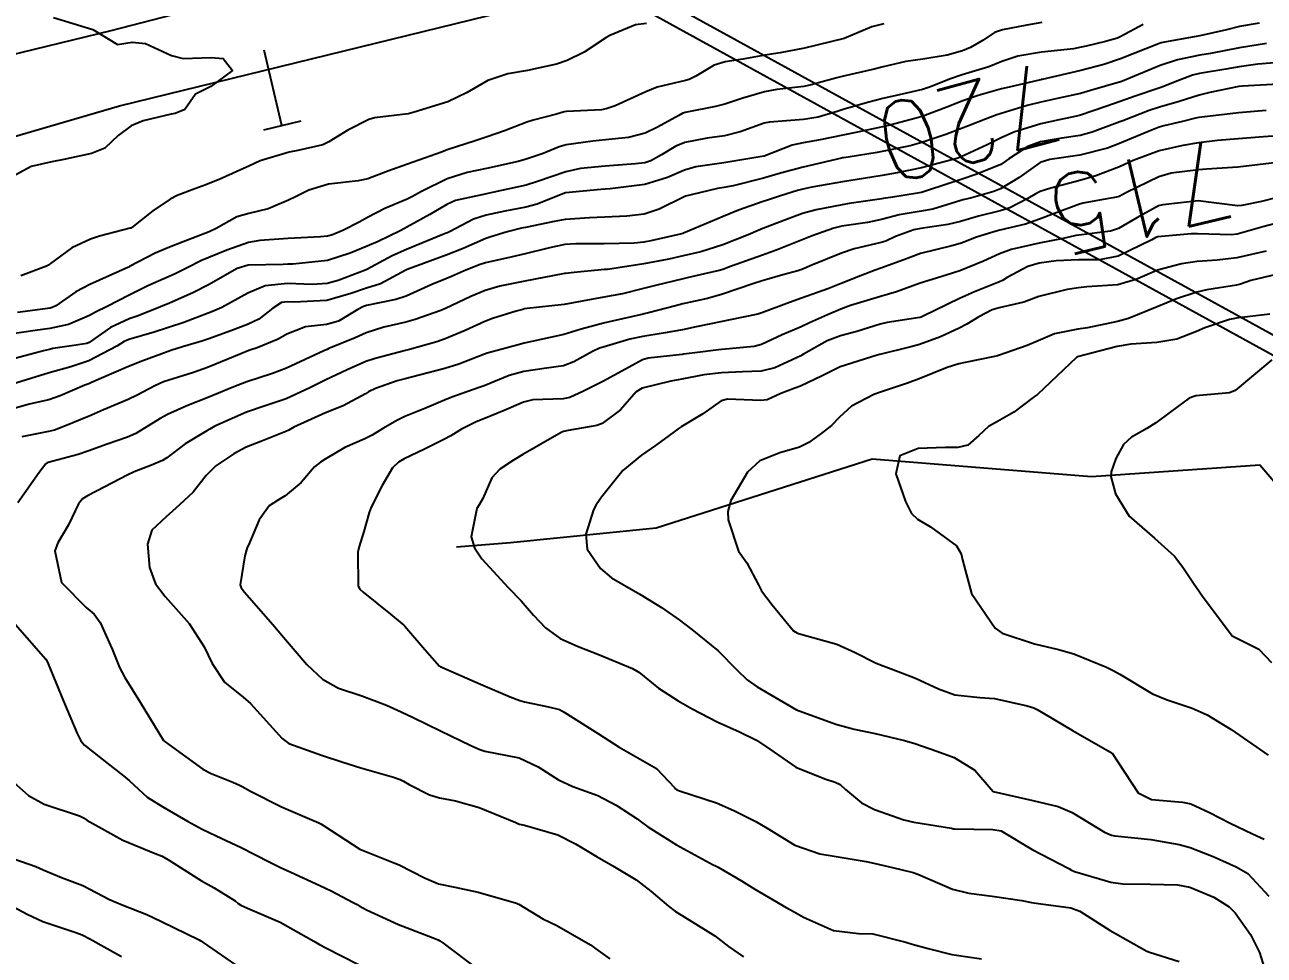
# Model space of a CAD drawing. Header units: metres. Extents: x 298520 to 308411, y 7433745 to 7450750.
# Drawn here: x 299554.4 to 299617.1, y 7449526.1 to 7449573.2 of the extents above; entities that cross this region are included whole.
import ezdxf
from ezdxf.enums import TextEntityAlignment as Align

# ---------------------------------------------------------------- set-up
doc = ezdxf.new("R2010")
doc.units = ezdxf.units.M
doc.header["$LTSCALE"] = 10
doc.linetypes.add('TRACEJADO', pattern=[8.7, 8, -0.7])
for name, color, linetype in [('Cotas', 45, 'Continuous'), ('Curvas de Nivel 1m', 11, 'Continuous'), ('Curvas de Nivel 5m', 15, 'Continuous'), ('GALERIA', 45, 'Continuous'), ('Hidrografia', 140, 'Continuous'), ('Linha Férrea', 251, 'TRACKS'), ('Pórtico', 62, 'Continuous')]:
    doc.layers.add(name, color=color, linetype=linetype)
doc.styles.add('Style-STANDARD', font='STANDARD.shx')
doc.linetypes.add('TRACKS', pattern='A,0.15,[130,ltypeshp.shx,S=0.25,R=0,X=0,Y=0],0.15', length=0.3)

msp = doc.modelspace()

# ---------------------------------------------------------------- linework, layer by layer
at = {"layer": 'Curvas de Nivel 1m', "flags": 128}
for points, elevation in [([(299610.964, 7449573.176), (299609.837, 7449572.568), (299609.658, 7449572.49), (299609.052, 7449572.318), (299608.076, 7449572.082), (299607.83, 7449572.022), (299607.445, 7449571.952), (299605.827, 7449571.772), (299604.629, 7449571.568), (299603.822, 7449571.296), (299603.165, 7449571.041), (299601.815, 7449570.624), (299601.174, 7449570.41), (299600.21, 7449570.021), (299599.805, 7449569.895), (299598.619, 7449569.623), (299597.798, 7449569.431), (299597.017, 7449569.235), (299595.789, 7449568.881), (299595.48, 7449568.782), (299594.525, 7449568.489), (299593.782, 7449568.364), (299592.069, 7449568.237), (299591.788, 7449568.177), (299590.574, 7449567.745), (299589.778, 7449567.549), (299588.916, 7449567.419), (299587.772, 7449567.209), (299587.32, 7449567.025), (299586.6, 7449566.582), (299586.066, 7449566.281), (299585.759, 7449566.183), (299585.283, 7449566.122), (299583.757, 7449566.008), (299582.506, 7449565.882), (299581.754, 7449565.726), (299580.322, 7449565.235), (299579.747, 7449565.048), (299578.116, 7449564.686), (299577.806, 7449564.626), (299577.742, 7449564.616), (299576.177, 7449564.265), (299575.733, 7449564.076), (299574.885, 7449563.563), (299573.716, 7449562.924), (299573.597, 7449562.859), (299573.383, 7449562.743), (299572.263, 7449562.199), (299571.705, 7449561.954), (299570.858, 7449561.612), (299569.697, 7449561.229), (299567.942, 7449561.053), (299567.695, 7449561.043), (299567.466, 7449561.041), (299565.695, 7449561.004), (299565.139, 7449560.838), (299563.684, 7449560.009), (299562.928, 7449559.62), (299561.675, 7449559.067), (299561.545, 7449559.011), (299561.262, 7449558.884), (299560.121, 7449558.44), (299559.664, 7449558.277), (299558.733, 7449557.838), (299557.645, 7449557.093), (299557.532, 7449557.043), (299556.879, 7449556.938), (299555.811, 7449556.778), (299555.641, 7449556.738), (299555.344, 7449556.658), (299553.635, 7449556.21)], 722), ([(299605.847, 7449573.283), (299605.072, 7449573.14), (299603.841, 7449572.904), (299603.452, 7449572.771), (299602.878, 7449572.39), (299602.222, 7449572.003), (299601.827, 7449571.849), (299601.043, 7449571.63), (299599.823, 7449571.42), (299598.965, 7449571.295), (299597.819, 7449571.04), (299597.35, 7449570.922), (299595.814, 7449570.555), (299595.475, 7449570.475), (299594.176, 7449570.126), (299593.806, 7449570.045), (299592.436, 7449569.881), (299591.805, 7449569.769), (299590.719, 7449569.453), (299589.799, 7449569.147), (299589.332, 7449569.02), (299587.794, 7449568.718), (299587.683, 7449568.682), (299587.482, 7449568.573), (299586.389, 7449567.979), (299585.779, 7449567.683), (299584.927, 7449567.451), (299583.774, 7449567.335), (299583.119, 7449567.28), (299581.77, 7449567.081), (299581.429, 7449566.982), (299580.616, 7449566.651), (299579.76, 7449566.361), (299579.341, 7449566.249), (299577.755, 7449565.895), (299576.768, 7449565.684), (299575.75, 7449565.371), (299574.451, 7449564.729), (299574.004, 7449564.471), (299573.737, 7449564.342), (299572.61, 7449563.871), (299571.723, 7449563.403), (299571.301, 7449563.183), (299570.517, 7449562.772), (299569.951, 7449562.537), (299569.71, 7449562.472), (299569.351, 7449562.427), (299567.708, 7449562.344), (299566.284, 7449562.247), (299565.706, 7449562.141), (299564.609, 7449561.754), (299563.698, 7449561.383), (299563.333, 7449561.229), (299562.61, 7449560.871), (299562.004, 7449560.563), (299561.688, 7449560.421), (299560.623, 7449559.951), (299559.679, 7449559.49), (299558.551, 7449558.917), (299557.973, 7449558.621), (299557.666, 7449558.456), (299556.596, 7449558.003), (299555.656, 7449557.799), (299554.918, 7449557.693), (299553.651, 7449557.503)], 723), ([(299555.842, 7449573.535), (299557.833, 7449572.93), (299559.074, 7449572.16), (299559.827, 7449572.283), (299560.505, 7449572.215), (299561.82, 7449571.607), (299562.403, 7449571.456), (299563.819, 7449571.501), (299564.424, 7449571.456), (299564.893, 7449570.844), (299563.805, 7449570.042), (299563.018, 7449569.651), (299562.481, 7449568.873), (299561.994, 7449568.674), (299561.789, 7449568.632), (299560.381, 7449568.297), (299559.78, 7449568.042), (299559.115, 7449567.567), (299558.439, 7449566.92), (299557.76, 7449566.642), (299556.36, 7449566.341), (299555.756, 7449566.234), (299554.718, 7449565.996), (299553.748, 7449565.469)], 726), ([(299616.825, 7449573.249), (299615.845, 7449573.066), (299615.184, 7449572.905), (299613.838, 7449572.608), (299613.541, 7449572.559), (299612.036, 7449572.278), (299611.869, 7449572.243), (299611.832, 7449572.235), (299611.746, 7449572.196), (299609.824, 7449571.431), (299608.983, 7449571.156), (299607.818, 7449570.843), (299605.848, 7449570.394), (299605.813, 7449570.386), (299605.79, 7449570.384), (299605.711, 7449570.361), (299604.178, 7449570.006), (299603.806, 7449569.913), (299602.611, 7449569.581), (299601.796, 7449569.291), (299601.162, 7449569.04), (299599.784, 7449568.519), (299599.719, 7449568.496), (299599.484, 7449568.433), (299598.145, 7449568.08), (299597.778, 7449567.992), (299596.518, 7449567.72), (299595.774, 7449567.571), (299594.628, 7449567.344), (299593.77, 7449567.193), (299593.204, 7449567.073), (299591.795, 7449566.52), (299591.771, 7449566.512), (299589.759, 7449566.182), (299588.343, 7449565.978), (299587.755, 7449565.809), (299586.899, 7449565.431), (299585.748, 7449565.074), (299583.997, 7449564.868), (299583.745, 7449564.851), (299583.537, 7449564.83), (299581.743, 7449564.654), (299581.695, 7449564.641), (299580.316, 7449564.08), (299579.732, 7449563.926), (299578.677, 7449563.732), (299577.725, 7449563.529), (299577.095, 7449563.324), (299575.912, 7449562.708), (299575.782, 7449562.639), (299575.712, 7449562.611), (299575.544, 7449562.546), (299573.704, 7449561.8), (299572.982, 7449561.465), (299571.693, 7449560.773), (299571.663, 7449560.76), (299570.238, 7449560.224), (299569.686, 7449560.072), (299568.924, 7449560.03), (299567.686, 7449560.07), (299566.549, 7449559.957), (299565.681, 7449559.589), (299564.354, 7449558.85), (299563.879, 7449558.648), (299563.669, 7449558.568), (299562.429, 7449558.105), (299561.657, 7449557.841), (299560.929, 7449557.612), (299559.648, 7449557.238), (299559.413, 7449557.137), (299559.054, 7449556.909), (299557.635, 7449556.155), (299556.721, 7449555.85), (299555.629, 7449555.553), (299553.774, 7449554.978)], 721), ([(299597.844, 7449573.211), (299597.237, 7449573.061), (299595.833, 7449572.47), (299593.828, 7449571.97), (299592.598, 7449571.74), (299591.824, 7449571.618), (299590.709, 7449571.424), (299589.82, 7449571.282), (299589.259, 7449571.116), (299588.328, 7449570.565), (299587.991, 7449570.389), (299587.811, 7449570.342), (299586.382, 7449570.01), (299585.805, 7449569.774), (299584.252, 7449569.068), (299583.796, 7449568.904), (299583.557, 7449568.861), (299581.794, 7449568.774), (299581.682, 7449568.754), (299581.292, 7449568.645), (299580.111, 7449568.334), (299579.786, 7449568.229), (299578.653, 7449567.804), (299577.775, 7449567.49), (299577.176, 7449567.292), (299575.765, 7449566.826), (299575.679, 7449566.796), (299575.475, 7449566.714), (299573.757, 7449566.106), (299572.751, 7449565.752), (299571.749, 7449565.37), (299571.251, 7449565.262), (299569.746, 7449565.093), (299568.762, 7449564.795), (299568.085, 7449564.458), (299567.735, 7449564.288), (299566.695, 7449563.854), (299565.725, 7449563.612), (299565.122, 7449563.439), (299564.078, 7449562.855), (299563.711, 7449562.683), (299562.406, 7449562.179), (299561.708, 7449561.906), (299560.982, 7449561.609), (299559.693, 7449560.926), (299559.644, 7449560.901), (299557.684, 7449560.024), (299556.965, 7449559.652), (299555.959, 7449558.947), (299555.769, 7449558.852), (299555.671, 7449558.826), (299554.03, 7449558.604)], 724), ([(299617.823, 7449571.254), (299616.763, 7449571.167), (299615.821, 7449571.041), (299615.145, 7449570.922), (299613.817, 7449570.7), (299613.464, 7449570.616), (299612.585, 7449570.272), (299612.036, 7449570.052), (299611.808, 7449569.974), (299610.555, 7449569.546), (299609.797, 7449569.279), (299609.075, 7449569.035), (299607.787, 7449568.585), (299607.588, 7449568.531), (299606.713, 7449568.346), (299605.781, 7449568.149), (299604.415, 7449567.736), (299603.774, 7449567.442), (299603.067, 7449567.09), (299601.764, 7449566.484), (299601.546, 7449566.403), (299599.758, 7449565.929), (299598.527, 7449565.671), (299597.754, 7449565.541), (299596.82, 7449565.392), (299595.75, 7449565.213), (299594.201, 7449564.947), (299593.746, 7449564.846), (299593.475, 7449564.774), (299592.62, 7449564.511), (299591.964, 7449564.293), (299591.738, 7449564.218), (299590.495, 7449563.775), (299589.727, 7449563.46), (299589.082, 7449563.197), (299587.714, 7449562.624), (299587.675, 7449562.609), (299587.545, 7449562.572), (299586.067, 7449562.229), (299585.709, 7449562.162), (299585.216, 7449562.105), (299583.707, 7449562.075), (299582.261, 7449562.081), (299581.707, 7449562.038), (299580.937, 7449561.884), (299579.702, 7449561.576), (299578.977, 7449561.4), (299577.697, 7449561.122), (299577.369, 7449561.021), (299576.58, 7449560.701), (299575.971, 7449560.426), (299575.689, 7449560.304), (299574.986, 7449560.021), (299573.68, 7449559.43), (299573.168, 7449559.255), (299571.675, 7449558.96), (299571.521, 7449558.915), (299571.23, 7449558.764), (299570.263, 7449558.175), (299569.661, 7449557.999), (299568.583, 7449557.872), (299567.653, 7449557.508), (299567.208, 7449557.256), (299566.153, 7449556.825), (299565.777, 7449556.693), (299565.641, 7449556.641), (299565.314, 7449556.509), (299563.632, 7449555.817), (299562.93, 7449555.566), (299561.626, 7449555.169), (299561.415, 7449555.092), (299560.962, 7449554.887), (299560.083, 7449554.431), (299559.616, 7449554.198), (299558.364, 7449553.673), (299557.607, 7449553.349), (299557.315, 7449553.224), (299556.62, 7449552.94), (299555.892, 7449552.654), (299555.597, 7449552.579), (299554.247, 7449552.316)], 719), ([(299617.812, 7449570.163), (299615.994, 7449570.054), (299615.81, 7449570.032), (299614.329, 7449569.731), (299613.803, 7449569.596), (299612.794, 7449569.275), (299611.794, 7449568.989), (299611.26, 7449568.819), (299609.941, 7449568.308), (299609.782, 7449568.248), (299608.378, 7449567.723), (299607.775, 7449567.565), (299606.849, 7449567.419), (299605.772, 7449567.232), (299605.133, 7449567.003), (299604.164, 7449566.376), (299603.936, 7449566.204), (299603.76, 7449566.1), (299602.543, 7449565.604), (299601.752, 7449565.333), (299600.108, 7449564.786), (299599.745, 7449564.681), (299599.541, 7449564.636), (299598.304, 7449564.444), (299597.82, 7449564.371), (299597.742, 7449564.36), (299596.093, 7449564.111), (299595.737, 7449564.057), (299594.415, 7449563.807), (299593.73, 7449563.613), (299592.919, 7449563.314), (299591.718, 7449562.856), (299591.481, 7449562.759), (299590.988, 7449562.531), (299589.708, 7449562.02), (299588.588, 7449561.677), (299587.702, 7449561.464), (299586.97, 7449561.307), (299585.698, 7449561.062), (299583.862, 7449560.785), (299583.694, 7449560.777), (299583.547, 7449560.769), (299582.181, 7449560.635), (299581.748, 7449560.583), (299581.692, 7449560.578), (299581.612, 7449560.561), (299579.688, 7449560.197), (299578.424, 7449559.945), (299577.683, 7449559.725), (299576.962, 7449559.415), (299575.674, 7449558.81), (299575.436, 7449558.714), (299574.142, 7449558.256), (299573.664, 7449558.12), (299572.551, 7449557.86), (299571.655, 7449557.569), (299571.096, 7449557.321), (299569.778, 7449556.779), (299569.684, 7449556.738), (299569.642, 7449556.719), (299569.519, 7449556.659), (299567.633, 7449555.793), (299566.927, 7449555.52), (299565.626, 7449555.09), (299564.972, 7449554.84), (299563.617, 7449554.285), (299562.596, 7449553.887), (299561.609, 7449553.449), (299561.24, 7449553.25), (299560.666, 7449552.889), (299560.014, 7449552.478), (299559.594, 7449552.297), (299558.559, 7449551.944), (299557.583, 7449551.591), (299557.09, 7449551.425), (299555.574, 7449551.017), (299555.525, 7449550.999), (299555.448, 7449550.952), (299555.121, 7449550.51), (299554.034, 7449548.973)], 718), ([(299617.179, 7449568.832), (299615.79, 7449568.71), (299615.369, 7449568.664), (299613.786, 7449568.466), (299613.614, 7449568.433), (299612.948, 7449568.268), (299612.016, 7449568.042), (299611.78, 7449567.974), (299611.275, 7449567.784), (299609.771, 7449567.149), (299609.162, 7449566.923), (299607.765, 7449566.572), (299606.236, 7449566.353), (299605.761, 7449566.189), (299604.686, 7449565.439), (299603.748, 7449564.857), (299603.41, 7449564.72), (299602.222, 7449564.395), (299601.84, 7449564.3), (299601.741, 7449564.271), (299600.318, 7449563.837), (299599.732, 7449563.732), (299598.626, 7449563.544), (299597.726, 7449563.312), (299597.018, 7449563.163), (299595.72, 7449562.967), (299595.318, 7449562.877), (299594.229, 7449562.492), (299593.711, 7449562.274), (299592.448, 7449561.77), (299591.703, 7449561.509), (299590.089, 7449560.936), (299589.695, 7449560.786), (299589.514, 7449560.733), (299588.768, 7449560.559), (299587.906, 7449560.353), (299587.69, 7449560.302), (299586.302, 7449559.969), (299585.685, 7449559.811), (299584.634, 7449559.557), (299583.68, 7449559.377), (299583.043, 7449559.263), (299581.677, 7449559.012), (299579.806, 7449558.8), (299579.674, 7449558.784), (299579.583, 7449558.762), (299579.255, 7449558.674), (299578.048, 7449558.306), (299577.665, 7449558.157), (299576.666, 7449557.692), (299575.651, 7449557.268), (299575.238, 7449557.127), (299573.847, 7449556.737), (299573.642, 7449556.686), (299572.107, 7449556.286), (299571.637, 7449556.119), (299570.701, 7449555.7), (299569.627, 7449555.197), (299568.805, 7449554.792), (299567.617, 7449554.238), (299566.556, 7449553.878), (299565.61, 7449553.563), (299564.005, 7449552.854), (299563.748, 7449552.71), (299563.599, 7449552.626), (299562.503, 7449551.957), (299561.578, 7449551.249), (299561.349, 7449551.11), (299560.798, 7449550.888), (299559.926, 7449550.54), (299559.568, 7449550.379), (299558.439, 7449549.794), (299557.557, 7449549.328), (299557.31, 7449549.178), (299557.113, 7449548.934), (299556.608, 7449547.868), (299556.064, 7449546.945), (299555.915, 7449546.55), (299556.243, 7449544.943), (299557.49, 7449543.673), (299557.908, 7449543.345), (299558.205, 7449542.919), (299558.807, 7449541.566), (299559.079, 7449540.906), (299559.187, 7449540.641), (299559.445, 7449540.134), (299560.225, 7449538.892), (299561.414, 7449536.955), (299561.49, 7449536.879), (299563.393, 7449535.51), (299563.815, 7449535.281), (299564.912, 7449534.837), (299565.245, 7449534.696), (299565.381, 7449534.627), (299565.81, 7449534.394), (299567.371, 7449533.603), (299569.269, 7449532.791), (299569.362, 7449532.743), (299569.499, 7449532.65), (299571.343, 7449531.453), (299573.105, 7449530.742), (299573.332, 7449530.656), (299574.611, 7449530.006), (299575.323, 7449529.706), (299576.141, 7449529.527), (299577.319, 7449529.282), (299579.26, 7449528.724), (299579.313, 7449528.708), (299579.34, 7449528.696), (299579.379, 7449528.669), (299580.591, 7449527.936), (299581.302, 7449527.59), (299583.001, 7449526.623), (299583.281, 7449526.421), (299583.98, 7449525.909)], 717), ([(299617.776, 7449567.546), (299617.05, 7449567.495), (299615.774, 7449567.391), (299614.723, 7449567.301), (299613.772, 7449567.193), (299612.978, 7449567.061), (299611.768, 7449566.779), (299610.467, 7449566.299), (299609.76, 7449565.97), (299608.564, 7449565.513), (299607.753, 7449565.29), (299606.297, 7449564.9), (299605.747, 7449564.727), (299605.508, 7449564.6), (299605.135, 7449564.366), (299604.213, 7449563.898), (299603.733, 7449563.748), (299602.637, 7449563.484), (299601.725, 7449563.211), (299601.083, 7449563.05), (299599.719, 7449562.863), (299599.363, 7449562.788), (299598.429, 7449562.443), (299597.939, 7449562.219), (299597.71, 7449562.143), (299596.343, 7449561.827), (299595.704, 7449561.612), (299594.203, 7449560.997), (299593.696, 7449560.783), (299593.489, 7449560.708), (299592.743, 7449560.509), (299591.93, 7449560.278), (299591.69, 7449560.209), (299591.217, 7449560.056), (299589.683, 7449559.539), (299588.918, 7449559.32), (299587.678, 7449559.037), (299587.304, 7449558.947), (299585.949, 7449558.587), (299585.73, 7449558.531), (299585.672, 7449558.521), (299584.108, 7449558.171), (299583.665, 7449558.069), (299582.53, 7449557.761), (299581.656, 7449557.491), (299580.972, 7449557.332), (299579.649, 7449557.061), (299579.344, 7449556.977), (299578.283, 7449556.684), (299577.782, 7449556.548), (299577.641, 7449556.502), (299576.344, 7449555.995), (299575.634, 7449555.771), (299574.336, 7449555.436), (299573.628, 7449555.256), (299573.231, 7449555.14), (299572.139, 7449554.755), (299571.783, 7449554.596), (299571.62, 7449554.495), (299570.504, 7449553.881), (299569.61, 7449553.522), (299567.993, 7449552.804), (299567.751, 7449552.658), (299567.599, 7449552.578), (299566.328, 7449552.087), (299565.587, 7449551.791), (299564.961, 7449551.46), (299564.047, 7449550.853), (299563.568, 7449550.351), (299562.911, 7449549.515), (299562.212, 7449548.873), (299561.869, 7449548.556), (299561.544, 7449548.261), (299560.822, 7449547.598), (299560.592, 7449546.889), (299560.7, 7449545.699), (299560.995, 7449544.885), (299561.497, 7449544.239), (299562.698, 7449542.868), (299563.465, 7449541.693), (299563.876, 7449540.854), (299564.499, 7449539.9), (299565.436, 7449539.14), (299565.804, 7449538.826), (299567.406, 7449537.048), (299567.744, 7449536.807), (299569.397, 7449536.204), (299570.474, 7449535.854), (299571.391, 7449535.572), (299573.036, 7449535.093), (299573.385, 7449534.981), (299573.548, 7449534.901), (299573.842, 7449534.733), (299574.865, 7449534.205), (299575.376, 7449534.047), (299576.183, 7449533.894), (299577.372, 7449533.568), (299579.231, 7449532.804), (299579.364, 7449532.735), (299579.414, 7449532.72), (299579.675, 7449532.665), (299581.356, 7449532.178), (299582.256, 7449531.725), (299583.34, 7449531.06), (299584.139, 7449530.612), (299585.326, 7449529.899), (299586.061, 7449529.33), (299586.959, 7449528.575), (299587.309, 7449528.309), (299587.967, 7449527.899), (299589.291, 7449527.065), (299589.996, 7449526.539), (299590.75, 7449526.001)], 716), ([(299617.745, 7449564.426), (299616.948, 7449564.222), (299615.963, 7449564.013), (299615.739, 7449564.001), (299613.743, 7449564.26), (299611.957, 7449564.06), (299611.739, 7449563.998), (299610.636, 7449563.39), (299609.721, 7449562.858), (299609.31, 7449562.724), (299607.716, 7449562.524), (299607.555, 7449562.493), (299606.917, 7449562.342), (299605.71, 7449562.117), (299604.286, 7449561.795), (299603.705, 7449561.581), (299602.893, 7449561.196), (299601.696, 7449560.715), (299600.725, 7449560.415), (299599.689, 7449560.087), (299598.482, 7449559.645), (299597.683, 7449559.41), (299596.156, 7449558.951), (299595.676, 7449558.772), (299594.995, 7449558.487), (299594.084, 7449558.079), (299593.664, 7449557.887), (299592.7, 7449557.467), (299591.65, 7449556.986), (299591.288, 7449556.886), (299589.646, 7449556.737), (299589.479, 7449556.718), (299588.281, 7449556.564), (299587.718, 7449556.494), (299587.642, 7449556.487), (299585.929, 7449556.298), (299585.639, 7449556.209), (299584.77, 7449555.739), (299583.628, 7449555.12), (299583.299, 7449554.951), (299582.657, 7449554.63), (299581.956, 7449554.299), (299581.617, 7449554.23), (299580.094, 7449554.185), (299579.614, 7449554.074), (299578.645, 7449553.642), (299577.608, 7449553.229), (299577.223, 7449553.077), (299576.486, 7449552.701), (299575.938, 7449552.366), (299575.595, 7449552.179), (299574.617, 7449551.695), (299573.58, 7449551.195), (299573.289, 7449551.031), (299572.987, 7449550.746), (299572.466, 7449549.849), (299571.919, 7449548.756), (299571.814, 7449548.493), (299571.534, 7449547.518), (299571.297, 7449546.763), (299571.234, 7449546.478), (299571.254, 7449544.764), (299571.34, 7449544.601), (299571.5, 7449544.457), (299572.894, 7449543.341), (299573.484, 7449542.86), (299573.55, 7449542.806), (299573.614, 7449542.738), (299574.632, 7449541.556), (299575.362, 7449540.711), (299575.426, 7449540.683), (299575.453, 7449540.676), (299575.518, 7449540.643), (299577.444, 7449539.799), (299578.943, 7449539.17), (299579.436, 7449538.974), (299579.671, 7449538.903), (299580.889, 7449538.648), (299581.431, 7449538.513), (299581.677, 7449538.39), (299583.413, 7449537.292), (299584.455, 7449536.609), (299585.398, 7449536.083), (299586.338, 7449535.531), (299587.249, 7449534.572), (299587.315, 7449534.503), (299587.382, 7449534.46), (299587.552, 7449534.398), (299589.375, 7449533.794), (299590.25, 7449533.415), (299591.366, 7449532.855), (299591.949, 7449532.514), (299593.35, 7449531.656), (299594.606, 7449531.225), (299595.342, 7449531.097), (299596.96, 7449530.835), (299597.337, 7449530.751), (299598.634, 7449530.437), (299599.331, 7449530.277), (299599.573, 7449530.185), (299601.323, 7449529.431), (299602.146, 7449529.223), (299603.32, 7449529.07), (299604.824, 7449528.858), (299605.317, 7449528.761), (299605.669, 7449528.708), (299607.314, 7449528.48), (299607.754, 7449528.326), (299609.298, 7449527.338), (299611.156, 7449526.291), (299611.282, 7449526.245), (299612.78, 7449525.77)], 714), ([(299617.727, 7449563.122), (299617.013, 7449562.931), (299615.718, 7449562.565), (299615.429, 7449562.531), (299613.718, 7449562.587), (299613.401, 7449562.579), (299611.715, 7449562.44), (299611.598, 7449562.399), (299611.409, 7449562.285), (299609.704, 7449561.46), (299608.748, 7449561.274), (299607.702, 7449561.275), (299606.572, 7449561.217), (299605.7, 7449561.097), (299605.135, 7449560.93), (299604.09, 7449560.376), (299603.844, 7449560.226), (299603.691, 7449560.158), (299602.432, 7449559.646), (299601.682, 7449559.31), (299599.84, 7449558.427), (299599.73, 7449558.371), (299599.672, 7449558.354), (299598.012, 7449558.103), (299597.666, 7449558.019), (299596.476, 7449557.652), (299595.657, 7449557.432), (299594.975, 7449557.165), (299593.782, 7449556.499), (299593.694, 7449556.448), (299593.642, 7449556.416), (299592.337, 7449555.812), (299591.634, 7449555.636), (299590.7, 7449555.601), (299589.633, 7449555.558), (299588.746, 7449555.444), (299587.63, 7449555.234), (299587.073, 7449555.131), (299585.625, 7449554.782), (299585.326, 7449554.594), (299584.528, 7449553.687), (299583.598, 7449552.982), (299583.335, 7449552.884), (299581.883, 7449552.637), (299581.642, 7449552.59), (299581.592, 7449552.566), (299581.414, 7449552.465), (299579.58, 7449551.425), (299579.116, 7449551.138), (299578.42, 7449550.682), (299578.011, 7449550.243), (299577.558, 7449549.197), (299577.375, 7449548.871), (299577.259, 7449548.693), (299576.969, 7449547.258), (299577.145, 7449546.694), (299577.517, 7449546.146), (299578.865, 7449544.676), (299579.496, 7449544.012), (299580.122, 7449543.293), (299580.73, 7449542.651), (299581.475, 7449542.107), (299582.388, 7449541.712), (299583.463, 7449541.293), (299585.136, 7449540.603), (299585.451, 7449540.41), (299586.45, 7449539.592), (299587.437, 7449538.961), (299588.152, 7449538.563), (299589.423, 7449537.895), (299590.552, 7449537.396), (299591.41, 7449536.963), (299592.071, 7449536.513), (299593.394, 7449535.603), (299594.855, 7449535.019), (299595.387, 7449534.843), (299595.631, 7449534.722), (299595.913, 7449534.472), (299596.708, 7449533.792), (299597.373, 7449533.46), (299598.863, 7449532.94), (299599.367, 7449532.816), (299601.262, 7449532.513), (299601.364, 7449532.489), (299601.435, 7449532.48), (299603.364, 7449532.458), (299603.774, 7449532.376), (299605.349, 7449531.443), (299607.198, 7449530.469), (299607.334, 7449530.396), (299607.487, 7449530.328), (299609.328, 7449529.792), (299609.931, 7449529.7), (299611.327, 7449529.678), (299612.706, 7449529.649), (299613.326, 7449529.539), (299614.543, 7449529.025), (299615.316, 7449528.541), (299615.625, 7449528.237), (299616.392, 7449527.134), (299616.846, 7449526.224), (299617.27, 7449524.886)], 713), ([(299617.194, 7449561.704), (299615.704, 7449561.363), (299614.701, 7449561.252), (299613.702, 7449561.181), (299612.9, 7449561.069), (299611.698, 7449560.74), (299610.649, 7449560.296), (299609.69, 7449560.008), (299608.118, 7449559.896), (299607.688, 7449559.856), (299607.122, 7449559.773), (299605.683, 7449559.416), (299604.92, 7449559.128), (299603.678, 7449558.841), (299603.318, 7449558.742), (299602.647, 7449558.39), (299602.045, 7449558.018), (299601.664, 7449557.816), (299600.706, 7449557.366), (299599.651, 7449556.979), (299599.215, 7449556.869), (299597.643, 7449556.478), (299597.619, 7449556.474), (299597.508, 7449556.452), (299595.637, 7449555.849), (299594.723, 7449555.398), (299593.627, 7449554.88), (299593.347, 7449554.782), (299592.637, 7449554.51), (299591.943, 7449554.192), (299591.617, 7449554.145), (299589.938, 7449554.225), (299589.617, 7449554.134), (299588.692, 7449553.474), (299587.597, 7449552.815), (299587.443, 7449552.724), (299587.236, 7449552.574), (299586.291, 7449551.878), (299585.581, 7449551.39), (299584.647, 7449550.604), (299583.559, 7449549.265), (299583.295, 7449548.883), (299583.163, 7449548.624), (299582.771, 7449547.391), (299582.834, 7449546.627), (299583.513, 7449545.652), (299584.078, 7449545.18), (299585.066, 7449544.604), (299585.501, 7449544.364), (299586.596, 7449543.686), (299587.488, 7449543.053), (299588.132, 7449542.564), (299589.467, 7449541.492), (299590.412, 7449540.536), (299590.935, 7449540.015), (299591.444, 7449539.667), (299593.433, 7449538.5), (299595.422, 7449537.775), (299596.351, 7449537.534), (299597.416, 7449537.307), (299598.894, 7449536.952), (299599.408, 7449536.8), (299600.535, 7449536.419), (299601.4, 7449536.093), (299602.446, 7449535.447), (299603.383, 7449534.38), (299605.378, 7449533.913), (299606.657, 7449533.622), (299607.373, 7449533.306), (299609.008, 7449532.314), (299609.361, 7449532.167), (299609.531, 7449532.138), (299611.358, 7449531.944), (299612.778, 7449531.699), (299613.346, 7449531.545), (299614.506, 7449531.084), (299615.338, 7449530.712), (299615.671, 7449530.57), (299616.258, 7449530.231), (299617.322, 7449529.085)], 712), ([(299617.696, 7449560.532), (299616.417, 7449560.229), (299615.883, 7449560.044), (299615.689, 7449559.996), (299614.193, 7449559.748), (299613.684, 7449559.639), (299612.652, 7449559.296), (299611.672, 7449558.884), (299610.218, 7449558.302), (299609.671, 7449558.156), (299608.154, 7449557.837), (299607.664, 7449557.761), (299606.481, 7449557.527), (299605.655, 7449557.172), (299605.089, 7449556.928), (299603.644, 7449556.433), (299603.604, 7449556.42), (299603.436, 7449556.382), (299601.968, 7449556.068), (299601.639, 7449556.004), (299601.051, 7449555.823), (299599.631, 7449555.247), (299599.04, 7449555.024), (299597.624, 7449554.557), (299597.335, 7449554.454), (299596.218, 7449553.867), (299595.605, 7449553.306), (299595.194, 7449552.889), (299594.669, 7449552.489), (299594.05, 7449552.034), (299593.586, 7449551.786), (299592.58, 7449551.513), (299591.579, 7449551.109), (299590.953, 7449550.529), (299590.111, 7449549.094), (299589.957, 7449548.544), (299589.969, 7449548.122), (299590.496, 7449546.535), (299590.922, 7449545.934), (299591.506, 7449544.834), (299591.659, 7449544.518), (299592.198, 7449543.811), (299593.275, 7449542.502), (299593.481, 7449542.379), (299593.649, 7449542.33), (299595.473, 7449541.824), (299596.397, 7449541.401), (299597.457, 7449540.872), (299598.564, 7449540.439), (299599.45, 7449540.103), (299600.604, 7449539.572), (299601.441, 7449539.258), (299602.708, 7449539.12), (299603.44, 7449539.07), (299605.089, 7449538.711), (299605.435, 7449538.603), (299605.605, 7449538.528), (299605.897, 7449538.353), (299607.42, 7449537.438), (299609.403, 7449536.31), (299610.709, 7449534.297), (299611.38, 7449533.963), (299612.952, 7449533.84), (299613.375, 7449533.756), (299614.318, 7449533.302), (299615.361, 7449532.772), (299616.488, 7449532.223), (299617.094, 7449531.958)], 711), ([(299617.479, 7449556.212), (299615.627, 7449554.667), (299615.33, 7449554.539), (299613.624, 7449554.382), (299613.521, 7449554.364), (299613.3, 7449554.263), (299612.324, 7449553.561), (299611.604, 7449553.028), (299611.155, 7449552.739), (299610.383, 7449552.302), (299609.962, 7449551.933), (299609.582, 7449551.214), (299609.346, 7449550.541), (299609.326, 7449550.312), (299609.564, 7449549.429), (299610.257, 7449548.303), (299611.536, 7449547.189), (299612.55, 7449546.275), (299612.968, 7449545.718), (299613.509, 7449544.916), (299613.972, 7449544.255), (299615.473, 7449542.24), (299616.819, 7449541.572), (299617.46, 7449540.896)], 709), ([(299553.787, 7449542.975), (299555.455, 7449541.069), (299555.522, 7449540.949), (299555.577, 7449540.824), (299556.347, 7449538.941), (299557.038, 7449537.313), (299557.231, 7449536.932), (299557.41, 7449536.718), (299558.308, 7449536.012), (299559.387, 7449535.171), (299559.681, 7449534.906), (299560.575, 7449534.092), (299561.37, 7449533.59), (299562.619, 7449532.867), (299563.357, 7449532.462), (299564.069, 7449532.132), (299565.344, 7449531.538), (299566.753, 7449530.816), (299567.33, 7449530.534), (299567.845, 7449530.287), (299569.321, 7449529.613), (299569.886, 7449529.349), (299571.002, 7449528.765), (299571.198, 7449528.648), (299571.311, 7449528.581), (299571.682, 7449528.384), (299573.302, 7449527.645), (299575.055, 7449526.963), (299575.294, 7449526.865), (299575.393, 7449526.818), (299575.533, 7449526.716), (299577.274, 7449525.404)], 718), ([(299553.67, 7449534.976), (299554.582, 7449534.169), (299555.371, 7449533.739), (299557.162, 7449533.135), (299557.364, 7449533.038), (299557.536, 7449532.928), (299559.348, 7449531.912), (299560.985, 7449531.239), (299561.336, 7449531.099), (299561.716, 7449530.876), (299563.323, 7449529.859), (299563.965, 7449529.496), (299565.034, 7449528.834), (299565.191, 7449528.711), (299565.311, 7449528.628), (299565.657, 7449528.479), (299567.302, 7449527.758), (299569.015, 7449526.793), (299569.291, 7449526.63), (299569.617, 7449526.456), (299571.276, 7449525.614)], 719), ([(299553.311, 7449528.81), (299554.504, 7449528.161), (299555.301, 7449527.801), (299556.981, 7449527.248), (299557.295, 7449527.125), (299557.678, 7449526.926), (299559.28, 7449526.029)], 721)]:
    msp.add_lwpolyline(points, dxfattribs=dict(at, elevation=elevation))
at = {"layer": 'Curvas de Nivel 5m', "flags": 128}
for points, elevation in [([(299585.842, 7449573.223), (299585.289, 7449573.15), (299583.978, 7449572.618), (299583.832, 7449572.53), (299582.686, 7449571.769), (299581.82, 7449571.348), (299581.289, 7449571.175), (299579.815, 7449570.852), (299578.82, 7449570.675), (299577.809, 7449570.338), (299576.77, 7449569.734), (299575.799, 7449569.271), (299574.087, 7449568.736), (299573.855, 7449568.676), (299573.792, 7449568.664), (299572.088, 7449568.457), (299571.787, 7449568.372), (299570.727, 7449567.822), (299569.77, 7449567.239), (299569.459, 7449567.093), (299568.21, 7449566.803), (299567.762, 7449566.718), (299566.299, 7449566.283), (299565.755, 7449566.031), (299564.226, 7449565.331), (299563.746, 7449565.147), (299563.543, 7449565.064), (299562.993, 7449564.868), (299562.093, 7449564.521), (299561.737, 7449564.333), (299560.869, 7449563.752), (299559.806, 7449562.899), (299559.75, 7449562.873), (299559.722, 7449562.868), (299558.169, 7449562.471), (299557.714, 7449562.322), (299556.764, 7449561.882), (299555.695, 7449561.077), (299555.625, 7449561.02), (299555.494, 7449560.952), (299554.189, 7449560.464)], 725), ([(299617.207, 7449572.219), (299615.83, 7449571.99), (299614.367, 7449571.715), (299613.827, 7449571.623), (299612.705, 7449571.39), (299611.821, 7449571.094), (299609.917, 7449570.308), (299609.841, 7449570.281), (299609.812, 7449570.27), (299608.302, 7449569.828), (299607.803, 7449569.69), (299606.7, 7449569.446), (299605.796, 7449569.254), (299605.09, 7449569.071), (299603.787, 7449568.673), (299603.569, 7449568.6), (299602.991, 7449568.388), (299602.128, 7449568.048), (299601.778, 7449567.91), (299600.979, 7449567.616), (299599.771, 7449567.197), (299599.171, 7449567.034), (299597.766, 7449566.744), (299597.517, 7449566.7), (299596.049, 7449566.467), (299595.804, 7449566.428), (299595.762, 7449566.422), (299595.701, 7449566.409), (299593.758, 7449565.965), (299592.618, 7449565.648), (299591.752, 7449565.397), (299590.224, 7449565.019), (299589.747, 7449564.926), (299589.428, 7449564.871), (299588.101, 7449564.566), (299587.821, 7449564.49), (299587.741, 7449564.455), (299586.486, 7449563.828), (299585.728, 7449563.586), (299584.847, 7449563.482), (299583.725, 7449563.42), (299582.963, 7449563.389), (299581.723, 7449563.307), (299581.163, 7449563.206), (299579.716, 7449562.905), (299579.523, 7449562.865), (299578.799, 7449562.679), (299577.958, 7449562.44), (299577.71, 7449562.35), (299576.558, 7449561.848), (299575.701, 7449561.502), (299573.728, 7449560.774), (299573.693, 7449560.759), (299573.66, 7449560.74), (299572.38, 7449560.059), (299571.684, 7449559.828), (299570.889, 7449559.56), (299569.677, 7449559.209), (299568.007, 7449559.136), (299567.676, 7449559.149), (299567.383, 7449559.106), (299566.939, 7449558.817), (299566.224, 7449558.265), (299565.66, 7449557.992), (299564.813, 7449557.685), (299563.649, 7449557.26), (299563.349, 7449557.162), (299562.368, 7449556.873), (299561.821, 7449556.699), (299561.641, 7449556.64), (299560.362, 7449556.166), (299559.633, 7449555.869), (299557.762, 7449555.066), (299557.624, 7449554.998), (299557.573, 7449554.98), (299557.436, 7449554.932), (299556.179, 7449554.382), (299555.615, 7449554.195), (299554.616, 7449553.968), (299553.61, 7449553.68)], 720), ([(299617.739, 7449566.186), (299615.76, 7449565.96), (299614.161, 7449565.854), (299613.759, 7449565.826), (299612.38, 7449565.651), (299611.755, 7449565.465), (299610.121, 7449564.679), (299609.745, 7449564.476), (299609.62, 7449564.436), (299608.946, 7449564.318), (299607.931, 7449564.137), (299607.739, 7449564.083), (299606.472, 7449563.609), (299605.727, 7449563.323), (299605.016, 7449563.075), (299603.719, 7449562.765), (299603.41, 7449562.69), (299602.487, 7449562.392), (299601.936, 7449562.173), (299601.71, 7449562.091), (299601.285, 7449561.982), (299599.704, 7449561.587), (299598.863, 7449561.276), (299597.697, 7449560.847), (299597.4, 7449560.749), (299596.668, 7449560.46), (299595.689, 7449560.066), (299595.007, 7449559.801), (299593.681, 7449559.324), (299593.071, 7449559.114), (299591.674, 7449558.585), (299591.464, 7449558.523), (299589.992, 7449558.221), (299589.667, 7449558.152), (299588.35, 7449557.875), (299587.66, 7449557.733), (299586.684, 7449557.553), (299585.655, 7449557.397), (299584.991, 7449557.261), (299583.646, 7449556.859), (299583.469, 7449556.799), (299583.109, 7449556.625), (299582.171, 7449556.101), (299581.636, 7449555.91), (299580.777, 7449555.796), (299579.632, 7449555.623), (299578.888, 7449555.42), (299577.625, 7449554.903), (299577.473, 7449554.843), (299577.032, 7449554.696), (299576.001, 7449554.324), (299575.617, 7449554.165), (299574.635, 7449553.746), (299573.609, 7449553.344), (299573.205, 7449553.146), (299572.532, 7449552.751), (299571.961, 7449552.393), (299571.595, 7449552.206), (299570.578, 7449551.78), (299569.579, 7449551.184), (299569.341, 7449551.028), (299569.043, 7449550.795), (299568.367, 7449550), (299567.558, 7449549.322), (299567.233, 7449549.136), (299566.75, 7449548.818), (299566.247, 7449548.118), (299565.7, 7449546.828), (299565.642, 7449546.709), (299565.518, 7449546.299), (299565.294, 7449544.833), (299565.341, 7449544.672), (299565.499, 7449544.458), (299566.935, 7449542.815), (299567.474, 7449542.183), (299568.658, 7449540.798), (299569.446, 7449540.053), (299570.26, 7449539.597), (299571.437, 7449539.218), (299572.696, 7449538.747), (299573.428, 7449538.41), (299574.038, 7449538.117), (299575.414, 7449537.437), (299576.958, 7449536.694), (299577.401, 7449536.498), (299577.667, 7449536.421), (299579.397, 7449536.073), (299580.352, 7449535.615), (299581.386, 7449534.956), (299582.119, 7449534.633), (299583.378, 7449534.167), (299584.306, 7449533.678), (299585.367, 7449532.989), (299585.591, 7449532.823), (299585.905, 7449532.592), (299587.35, 7449531.679), (299589.214, 7449530.671), (299589.334, 7449530.614), (299589.465, 7449530.548), (299590.653, 7449529.857), (299591.322, 7449529.433), (299592.9, 7449528.504), (299593.31, 7449528.283), (299593.78, 7449528.021), (299595.296, 7449527.348), (299596.562, 7449527.192), (299597.294, 7449527.166), (299598.965, 7449526.756), (299599.286, 7449526.656), (299600.089, 7449526.422), (299601.28, 7449526.135), (299602.793, 7449525.902)], 715), ([(299617.365, 7449558.517), (299615.664, 7449558.32), (299615.595, 7449558.31), (299615.33, 7449558.243), (299614.085, 7449557.829), (299613.657, 7449557.648), (299612.667, 7449557.256), (299611.651, 7449557.093), (299610.349, 7449556.999), (299609.651, 7449556.879), (299609.196, 7449556.769), (299607.643, 7449556.363), (299607.621, 7449556.353), (299607.587, 7449556.331), (299605.624, 7449554.458), (299605.566, 7449554.418), (299605.468, 7449554.362), (299604.418, 7449553.565), (299603.604, 7449553.09), (299603.144, 7449552.84), (299602.655, 7449552.389), (299602.087, 7449551.896), (299601.587, 7449551.773), (299600.953, 7449551.776), (299599.586, 7449551.724), (299598.662, 7449551.36), (299598.458, 7449550.441), (299598.948, 7449549.047), (299599.245, 7449548.433), (299599.549, 7449548.147), (299600.205, 7449547.758), (299601.529, 7449546.807), (299601.765, 7449546.398), (299601.822, 7449546.094), (299602.284, 7449544.392), (299603.477, 7449542.635), (299603.829, 7449542.376), (299605.468, 7449541.838), (299606.677, 7449541.554), (299607.463, 7449541.333), (299609.105, 7449540.665), (299609.455, 7449540.498), (299609.776, 7449540.307), (299611.443, 7449539.308), (299612.173, 7449539.011), (299613.436, 7449538.593), (299614.209, 7449538.252), (299615.422, 7449537.51), (299617.286, 7449536.212)], 710), ([(299553.834, 7449530.972), (299554.947, 7449530.573), (299555.328, 7449530.408), (299556.248, 7449530.016), (299557.32, 7449529.623), (299558.683, 7449528.916), (299559.31, 7449528.64), (299560.561, 7449528.147), (299561.302, 7449527.798), (299563.213, 7449526.861), (299563.292, 7449526.82), (299563.408, 7449526.741), (299565.272, 7449525.448)], 720)]:
    msp.add_lwpolyline(points, dxfattribs=dict(at, elevation=elevation))
at = {"layer": 'GALERIA', "linetype": 'TRACEJADO', "flags": 128}
for points in [[(299631.214, 7449549.927), (299539.754, 7449600.22)], [(299630.786, 7449549.148), (299539.109, 7449599.561)]]:
    msp.add_lwpolyline(points, dxfattribs=at)
at = {"layer": 'Hidrografia', "elevation": 696.093}
msp.add_lwpolyline([(299656.887, 7449531.2), (299648.809, 7449536.229), (299642.641, 7449538.529), (299637.706, 7449543.458), (299632.352, 7449549.237), (299631.069, 7449550.347), (299630.631, 7449551.028), (299630.06, 7449551.189), (299627.755, 7449549.194), (299626.975, 7449547.411), (299624.995, 7449545.936), (299622.203, 7449546.292), (299620.855, 7449546.211), (299616.863, 7449550.882), (299608.359, 7449550.295), (299597.252, 7449551.18), (299586.325, 7449547.694), (299578.965, 7449546.945), (299576.228, 7449546.739)], dxfattribs=at)
at = {"layer": 'Linha Férrea', "flags": 128}
for points in [[(298729.261, 7450749.95), (298734.809, 7450730.65), (298742.343, 7450703.451), (298750.119, 7450676.237), (298757.889, 7450649.199), (298765.189, 7450623.712), (298769.985, 7450606.424), (298776.494, 7450583.287), (298783.055, 7450560.248), (298788.164, 7450542.214), (298793.821, 7450521.584), (298798.125, 7450506.606), (298804.386, 7450484.418), (298809.295, 7450466.837), (298814.551, 7450448.858), (298819.559, 7450431.225), (298826.267, 7450408.649), (298831.926, 7450389.314), (298837.135, 7450370.779), (298842.092, 7450352.398), (298847.802, 7450331.823), (298852.149, 7450316.412), (298858.34, 7450294.769), (298862.969, 7450278.965), (298867.952, 7450260.088), (298870.924, 7450249.95), (298873.722, 7450238.982), (298878.355, 7450222.697), (298882.025, 7450210.358), (298885.603, 7450197.651), (298890.189, 7450181.049), (298894.637, 7450166.006), (298898.995, 7450149.812), (298904.361, 7450131.79), (298908.122, 7450117.709), (298911.93, 7450103.946), (298916.104, 7450089.039), (298920.554, 7450073.399), (298923.212, 7450064.319), (298926.468, 7450052.577), (298930.321, 7450038.956), (298934.723, 7450023.223), (298938.252, 7450011.622), (298941.509, 7449999.193), (298944.399, 7449989.651), (298947.701, 7449977.682), (298952.335, 7449961.49), (298956.967, 7449946.581), (298961.92, 7449929.017), (298965.909, 7449915.258), (298970.082, 7449900.905), (298973.936, 7449887.787), (298977.788, 7449874.853), (298981.549, 7449862.469), (298986.366, 7449847.197), (298989.852, 7449836.37), (298994.575, 7449822.337), (298999.437, 7449807.292), (299004.068, 7449794.269), (299008.7, 7449781.657), (299013.057, 7449770.328), (299018.285, 7449757.718), (299022.322, 7449748.037), (299026.817, 7449737.63), (299031.861, 7449726.852), (299036.814, 7449716.896), (299043.096, 7449705.205), (299047.821, 7449696.534), (299054.335, 7449685.572), (299060.664, 7449675.852), (299069.469, 7449663.104), (299077.541, 7449652.872), (299085.429, 7449643.336), (299089.832, 7449637.784), (299098.728, 7449628.561), (299107.993, 7449618.793), (299117.442, 7449610.031), (299127.077, 7449601.223), (299138.453, 7449591.782), (299150.409, 7449582.651), (299162.779, 7449573.982), (299174.004, 7449567.002), (299185.962, 7449560.295), (299199.698, 7449553.222), (299213.253, 7449547.024), (299227.033, 7449541.5), (299241.999, 7449536.525), (299258.424, 7449531.831), (299277.224, 7449527.814), (299295.935, 7449525.032), (299311.589, 7449523.57), (299326.876, 7449522.883), (299340.975, 7449522.747), (299353.572, 7449523.111), (299369.274, 7449524.069), (299382.826, 7449525.211), (299396.609, 7449526.717), (299414.178, 7449529.501), (299430.969, 7449532.603), (299440.142, 7449534.839), (299451.094, 7449537.487), (299469.666, 7449542.917), (299486.963, 7449547.755), (299510.376, 7449554.83), (299531.414, 7449561.037), (299544.903, 7449564.894), (299559.186, 7449569.068), (299590.197, 7449576.665), (299616.417, 7449582.259), (299645.03, 7449585.805), (299675.251, 7449587.635), (299705.522, 7449586.259), (299732.882, 7449582.825), (299762.581, 7449576.088), (299791.888, 7449566.944), (299816.217, 7449556.896), (299840.774, 7449544.781), (299859.676, 7449534.387), (299878.529, 7449521.308), (299897.376, 7449507.135), (299919.538, 7449486.991), (299927.658, 7449478.626), (299947.133, 7449456.962), (299961.499, 7449437.961), (299971.137, 7449424.784), (299981.869, 7449408.322), (299997.595, 7449383.682), (300016.228, 7449354.96), (300035.864, 7449324.687), (300055.136, 7449295.587), (300073.232, 7449268.397), (300085.868, 7449249.95), (300089.501, 7449244.778), (300101.211, 7449227.647), (300111.197, 7449214.14), (300124.752, 7449194.736), (300135.909, 7449179.759), (300148.296, 7449162.129), (300160.805, 7449144.566), (300173.129, 7449128.481), (300185.523, 7449112.088), (300198.402, 7449095.758), (300207.462, 7449083.98), (300220.094, 7449068.515), (300233.468, 7449051.744), (300246.778, 7449035.349), (300263.478, 7449015.076), (300277.526, 7448998.444), (300292.814, 7448981.501), (300306.688, 7448964.856), (300324.623, 7448944.393), (300340.398, 7448926.517), (300357.9, 7448907.843), (300372.755, 7448891.817), (300392.041, 7448871.054), (300410.717, 7448852.066), (300427.475, 7448834.137), (300439.245, 7448822.858), (300454.898, 7448806.525), (300473.448, 7448788.164), (300493.111, 7448768.808), (300511.705, 7448749.95), (300518.198, 7448743.612), (300525.672, 7448735.984), (300530.889, 7448730.361), (300538.141, 7448723.284), (300543.771, 7448717.624), (300548.924, 7448711.903), (300554.778, 7448706.093), (300562.444, 7448698.573), (300570.483, 7448690.198), (300580.06, 7448680.508), (300590.013, 7448670.628), (300599.102, 7448661.391), (300608.565, 7448651.702), (300616.68, 7448643.32), (300625.581, 7448633.859), (300633.62, 7448625.859), (300641.21, 7448617.858), (300649.582, 7448609.897), (300659.386, 7448599.72), (300667.387, 7448591.231), (300676.098, 7448582.784), (300683.871, 7448574.669), (300691.725, 7448567.153), (300703.33, 7448554.876), (300711.744, 7448546.351), (300718.093, 7448539.767), (300726.506, 7448530.983), (300733.153, 7448523.695), (300741.152, 7448514.418), (300747.426, 7448507.242), (300750.054, 7448504.018), (300758.169, 7448493.99), (300764.854, 7448485.238), (300772.251, 7448475.55), (300781.114, 7448462.855), (300788.178, 7448452.147), (300795.99, 7448439.115), (300802.712, 7448427.661), (300809.137, 7448414.665), (300814.959, 7448402.42), (300819.763, 7448391.601), (300824.722, 7448378.533), (300829.079, 7448366.59), (300833.249, 7448353.858), (300836.592, 7448342.438), (300839.822, 7448330.572), (300842.678, 7448317.912), (300845.758, 7448304.202), (300848.387, 7448291.169), (300849.927, 7448279.903), (300851.843, 7448266.756), (300852.632, 7448254.174), (300852.974, 7448249.95), (300853.718, 7448237.64), (300853.896, 7448226.066), (300854.164, 7448215.145), (300853.836, 7448203.832), (300853.598, 7448192.905), (300852.795, 7448182.25), (300851.991, 7448170.79), (300850.801, 7448159.302), (300849.223, 7448146.768), (300848.151, 7448135.486), (300846.96, 7448124.114), (300845.442, 7448113.546), (300844.222, 7448102.204), (300842.288, 7448090.385), (300840.978, 7448078.33), (300839.608, 7448068.386), (300838.209, 7448056.39), (300836.541, 7448045.166), (300835.023, 7448032.665), (300833.535, 7448020.341), (300832.284, 7448009.205), (300831.094, 7447998.637), (300829.874, 7447985.926), (300828.432, 7447973.713), (300826.546, 7447955.639), (300825.162, 7447943.391), (300824.986, 7447942.247), (300823.836, 7447930.96), (300822.657, 7447919.829), (300821.593, 7447909.075), (300820.243, 7447895.408), (300819.533, 7447885.934), (300818.679, 7447872.07), (300818.298, 7447858.799), (300817.927, 7447851.916), (300817.786, 7447841.862), (300817.933, 7447833.489), (300818.516, 7447815.843), (300820.361, 7447795.876), (300822.449, 7447776.733), (300825.922, 7447758.996), (300827.722, 7447750.217), (300828.687, 7447743.229), (300830.467, 7447731.539), (300833.751, 7447711.152), (300838.977, 7447681.969), (300842.161, 7447664.851), (300846.249, 7447643.566), (300856.898, 7447587.933), (300861.3, 7447564.706), (300863.731, 7447552.015), (300867.081, 7447534.8), (300870.251, 7447518.153), (300879.139, 7447471.406), (300882.717, 7447452.426), (300886.196, 7447433.436), (300890.621, 7447408.952), (300893.065, 7447393.996), (300894.895, 7447382.534), (300896.018, 7447374.923), (300897.056, 7447367.88), (300898.671, 7447355.202), (300899.884, 7447344.173), (300901.155, 7447328.57), (300902.425, 7447306.17), (300902.632, 7447290.927), (300902.643, 7447274.906), (300901.209, 7447249.806), (300899.894, 7447235.454), (300897.424, 7447214.973), (300896.24, 7447207.108, -0.017609), (300893.245, 7447191.067), (300890.79, 7447180.008), (300886.347, 7447162.337), (300883.122, 7447151.267), (300877.521, 7447133.871), (300873.858, 7447123.752), (300865.532, 7447103.056), (300859.822, 7447090.388), (300850.503, 7447071.406), (300846.315, 7447063.106), (300836.805, 7447045.834), (300827.664, 7447031.197), (300815.395, 7447013.014), (300803.069, 7446996.228), (300792.968, 7446983.245), (300781.446, 7446969.292), (300759.63, 7446945.435), (300748.36, 7446933.669), (300737.301, 7446922.447), (300720.178, 7446905.644), (300707.821, 7446893.561), (300697.057, 7446883.028), (300686.376, 7446872.224), (300676.506, 7446862.329), (300660.145, 7446845.845), (300651.989, 7446837.638), (300637.917, 7446823.835), (300624.102, 7446810.419), (300614.955, 7446801.573), (300610.107, 7446796.538), (300599.124, 7446785.64, 0.017844), (300588.776, 7446774.611), (300582.973, 7446768.596), (300572.807, 7446757.15), (300570.635, 7446754.423, -0.018804), (300566.868, 7446749.902, -0.021463), (300565.197, 7446747.771, 0.014089), (300560.744, 7446742.236), (300556.818, 7446737.065), (300549.018, 7446726.402), (300544.903, 7446720.152), (300542.989, 7446717.435), (300540.702, 7446714.014), (300534.516, 7446704.131), (300528.813, 7446694.775), (300525.37, 7446688.688), (300519.775, 7446678.443, 0.017217), (300513.559, 7446666.068), (300510.115, 7446659.471), (300505.35, 7446648.44), (300501.39, 7446638.953, 0.017957), (300498.447, 7446631.125), (300492.383, 7446614.647), (300488.086, 7446600.958), (300484.889, 7446590.082), (300482.448, 7446580.533), (300479.028, 7446566.174), (300474.999, 7446546.195), (300472.245, 7446530.076), (300469.723, 7446510.133), (300467.649, 7446494.09), (300465.343, 7446472.628), (300462.509, 7446448.283), (300460.589, 7446427.75), (300458.173, 7446403.459), (300455.716, 7446377.743), (300453.679, 7446357.578), (300451.179, 7446331.957), (300448.408, 7446302.907), (300446.096, 7446278.461), (300443.948, 7446255.986), (300443.327, 7446249.95), (300441.921, 7446236.026), (300439.714, 7446214.959), (300437.145, 7446189.663), (300434.772, 7446164.489), (300432.986, 7446145.942), (300427.675, 7446092.019), (300425.457, 7446069.071), (300422.052, 7446034.05), (300420.454, 7446017.74), (300416.946, 7445981.751), (300414.159, 7445952.95), (300410.686, 7445916.311), (300408.437, 7445891.812), (300405.718, 7445868.171), (300403.766, 7445842.739), (300401.654, 7445818.651), (300400.337, 7445806.143), (300399.876, 7445801.282), (300399.266, 7445794.558)], [(298905.363, 7450145.031), (298910.207, 7450124.873), (298915.002, 7450108.012), (298921.739, 7450085.266), (298926.98, 7450064.83), (298931.003, 7450051.742), (298934.224, 7450039.953), (298937.65, 7450027.983), (298940.458, 7450017.786), (298943.206, 7450008.624), (298945.866, 7449998.811), (298948.85, 7449988.084), (298952.218, 7449977.183), (298954.849, 7449967.637), (298957.892, 7449956.733), (298961.763, 7449943.848), (298964.896, 7449932.558), (298968.973, 7449920.293), (298972.372, 7449908.382), (298975.8, 7449896.208), (298979.287, 7449884.682), (298982.035, 7449875.079), (298985.463, 7449863.464), (298988.891, 7449853.475), (298994.252, 7449836.792), (298999.642, 7449820.007), (299004.122, 7449806.223), (299009.577, 7449791.55), (299017.072, 7449771.922), (299023.852, 7449755.78), (299031.351, 7449735.099), (299042.615, 7449714.768), (299049.157, 7449702.257), (299057.947, 7449687.795), (299067.128, 7449674.025), (299074.388, 7449663.764), (299083.266, 7449652.271), (299093.226, 7449640.21), (299104.865, 7449628.3), (299116.059, 7449616.929), (299127.188, 7449606.965), (299134.846, 7449600.398), (299146.061, 7449590.999), (299159.8, 7449581.134), (299172.881, 7449572.672), (299188.754, 7449563.553), (299203.487, 7449555.781), (299219.692, 7449548.782), (299229.285, 7449544.979), (299249.695, 7449538.196), (299264.418, 7449534.22), (299286.841, 7449530.183), (299305.276, 7449527.832), (299319.472, 7449527.113), (299340.209, 7449526.73), (299362.575, 7449527.496), (299380.335, 7449528.889), (299402.027, 7449531.43), (299418.393, 7449534.55), (299439.271, 7449538.773), (299455.546, 7449542.61), (299468.219, 7449546.447), (299486.071, 7449551.679), (299502.678, 7449556.429), (299521.873, 7449562.476), (299544.903, 7449569.511), (299558.765, 7449572.874), (299572.65, 7449576.475), (299589.389, 7449580.647), (299603.615, 7449583.903), (299623.713, 7449587.445), (299640.449, 7449589.67), (299657.813, 7449590.983), (299675.925, 7449591.554), (299694.255, 7449591.042), (299708.541, 7449590.126), (299722.182, 7449588.244), (299738.919, 7449585.56), (299759.653, 7449580.821), (299775.25, 7449576.474), (299786.436, 7449572.94), (299797.015, 7449569.282), (299807.003, 7449565.52), (299816.424, 7449561.561), (299823.596, 7449557.979), (299834.148, 7449553.022), (299842.943, 7449548.641), (299850.946, 7449544.045), (299857.58, 7449540.07), (299867.592, 7449534.039), (299879.685, 7449526.144), (299888.765, 7449519.647), (299901.686, 7449509.708), (299911.305, 7449500.703), (299920.635, 7449492.515), (299928.708, 7449484.626), (299935.814, 7449476.733), (299943.925, 7449467.258), (299951.104, 7449459.003), (299957.671, 7449450.784), (299963.484, 7449442.67), (299970.77, 7449432.303), (299976.475, 7449423.904), (299982.432, 7449414.862), (299988.891, 7449404.85), (299995.852, 7449394.443), (300002.312, 7449383.928), (300010.887, 7449370.223), (300018.781, 7449358.239), (300026.569, 7449345.892), (300033.388, 7449335.88), (300041.176, 7449324.037), (300049.358, 7449311.838), (300057.288, 7449299.745), (300065.47, 7449287.364), (300073.508, 7449275.701), (300081.011, 7449264.541), (300090.196, 7449251.298), (300091.164, 7449249.95), (300100.525, 7449236.167), (300109.403, 7449223.951), (300117.162, 7449213.187), (300127.336, 7449198.457), (300139.6, 7449181.446), (300149.952, 7449166.72), (300159.813, 7449153.466), (300168.75, 7449141.382), (300179.779, 7449126.346), (300190.932, 7449112.414), (300203.876, 7449095.222), (300217.308, 7449078.587), (300230.374, 7449062.005), (300242.887, 7449046.162), (300256.877, 7449029.774), (300272.777, 7449010.921), (300288.309, 7448992.868), (300306.303, 7448971.97), (300322.512, 7448953.54), (300337.055, 7448937.024), (300349.196, 7448923.521), (300363.433, 7448907.803), (300372.178, 7448898.27), (300387.649, 7448881.624), (300402.322, 7448866.086), (300417.298, 7448851.105), (300428.763, 7448838.962), (300440.716, 7448827.379), (300454.398, 7448813.148), (300467.461, 7448800.639), (300481.638, 7448785.533), (300502.227, 7448765.254), (300514.06, 7448753.852), (300517.826, 7448749.95), (300528.275, 7448738.976), (300540.783, 7448726.333), (300551.364, 7448715.261), (300568.358, 7448698.083), (300580.431, 7448686.447), (300591.073, 7448675.242), (300605.822, 7448659.996), (300619.827, 7448645.871), (300631.531, 7448633.85), (300641.93, 7448623.388), (300651.196, 7448614.132), (300663.21, 7448601.736), (300675.654, 7448588.967), (300686.366, 7448579.136), (300697.132, 7448567.001), (300714.307, 7448549.82), (300728.065, 7448535.254), (300742.189, 7448519.954), (300754.02, 7448506), (300763.608, 7448493.67), (300772.134, 7448482.969), (300781.594, 7448469.905), (300789.873, 7448457.453), (300798.087, 7448444.138), (300806.367, 7448430.378), (300809.353, 7448423.731), (300815.826, 7448410.715), (300822.176, 7448396.83), (300827.777, 7448382.459), (300832.26, 7448369.325), (300838.297, 7448352.647), (300842.655, 7448335.903), (300846.951, 7448318.72), (300850.061, 7448305.153), (300853.485, 7448286.05), (300855.912, 7448269.922), (300857.341, 7448249.95), (300858.33, 7448231.606), (300857.942, 7448206.205), (300856.925, 7448178.368), (300854.333, 7448156.855), (300851.333, 7448129.708), (300849.095, 7448108.502), (300845.739, 7448085.317), (300843.044, 7448064.17), (300840.396, 7448043.097), (300838.567, 7448030.951), (300837.041, 7448016.016), (300835.11, 7447994.958), (300832.975, 7447975.28), (300830.738, 7447953.623), (300829.108, 7447937.188), (300828.366, 7447933.435), (300827.045, 7447924.743), (300825.629, 7447910.191), (300824.268, 7447895.589), (300822.966, 7447881.617), (300821.953, 7447863.074), (300821.73, 7447846.352), (300821.738, 7447838.346), (300822.298, 7447822.796), (300823.264, 7447806.625), (300824.128, 7447792.391), (300826.211, 7447777.691), (300829.715, 7447760.435), (300831.501, 7447751.07), (300833.495, 7447738.255), (300836.415, 7447720.056), (300862.711, 7447579.549), (300879.787, 7447489.912), (300882.904, 7447473.371), (300886.736, 7447453.399), (300891.84, 7447425.61), (300894.824, 7447408.419), (300897.501, 7447392.308), (300900.259, 7447374.699), (300902.627, 7447356.768), (300903.989, 7447344.999), (300904.86, 7447335.88), (300905.847, 7447322.28), (300906.291, 7447313.022), (300906.573, 7447308.418), (300906.759, 7447298.893), (300906.88, 7447292.725, -0.006984), (300906.844, 7447284.829), (300906.695, 7447276.838), (300906.36, 7447267.883), (300905.744, 7447256.667), (300905.23, 7447249.95), (300904.292, 7447239.525), (300903.012, 7447227.25), (300901.034, 7447212.309), (300899.543, 7447202.921, -0.011988), (300897.909, 7447194.02), (300894.997, 7447180.769), (300891.356, 7447165.387), (300887.457, 7447151.115), (300883.301, 7447137.652), (300876.75, 7447119.219), (300874.099, 7447111.988), (300871.749, 7447106.138, -0.018309), (300868.914, 7447099.764, 0.011681), (300865.826, 7447093.061), (300860.469, 7447081.825), (300851.72, 7447064.422), (300846.208, 7447053.937), (300843.033, 7447048.479), (300836.89, 7447038.137), (300827.206, 7447022.921), (300821.11, 7447014.014), (300814.857, 7447005.089), (300809.628, 7446998.099), (300801.236, 7446986.884), (300791.122, 7446974.407), (300781.425, 7446962.969), (300774.943, 7446955.767), (300762.88, 7446942.762), (300751.299, 7446930.933), (300734.873, 7446914.565), (300727.949, 7446907.628), (300717.868, 7446897.443), (300705.6, 7446885.783), (300698.716, 7446879.048), (300668.127, 7446848.06), (300640.994, 7446821.407), (300627.442, 7446808.23), (300610.345, 7446790.697), (300597.443, 7446778.155), (300592.334, 7446772.486), (300571.229, 7446748.595), (300567.705, 7446744.65), (300564.743, 7446740.8), (300562.62, 7446737.769), (300551.356, 7446722.391), (300544.903, 7446712.981), (300541.869, 7446707.917), (300539.497, 7446704.103, 0.003437), (300530.37, 7446689.205, 0.010632), (300522.744, 7446675.931, 0.016565), (300518.05, 7446666.625, -0.011698), (300511.771, 7446653.868, 0.029635), (300510.132, 7446650.211), (300505.481, 7446638.898), (300500.314, 7446625.471), (300492.316, 7446601.197), (300488.229, 7446587.047), (300485.297, 7446575.185), (300482.347, 7446562.473), (300481.087, 7446556.089, 0.004599), (300479.148, 7446545.763), (300476.443, 7446530.265), (300474.645, 7446518.085), (300472.755, 7446502.987), (300471.297, 7446490.618), (300469.17, 7446472.092), (300467.901, 7446459.793), (300466.767, 7446449.806), (300465.445, 7446435.701), (300463.191, 7446412.592), (300462.659, 7446405.266), (300461.606, 7446397.228), (300459.608, 7446375.419), (300458.167, 7446361.3), (300456.938, 7446349.283), (300454.601, 7446324.341), (300452.383, 7446301.27), (300450.408, 7446280.731), (300448.612, 7446261.944), (300447.444, 7446249.79), (300445.943, 7446235.321), (300443.682, 7446213.965), (300443.009, 7446207.561), (300441.275, 7446189.511), (300439.198, 7446168.049), (300436.473, 7446140.607), (300434.029, 7446115.856), (300431.015, 7446085.098), (300427.797, 7446052.837), (300425.199, 7446025.415), (300423.636, 7446009.727), (300422.457, 7445994.573), (300421.615, 7445989.53), (300419.286, 7445963.664), (300415.807, 7445928.192), (300414.69, 7445917.527), (300413.782, 7445904.921), (300412.247, 7445888.391), (300411.949, 7445886.157), (300411.266, 7445881.618), (300410.692, 7445876.189), (300409.038, 7445857.286), (300407.606, 7445838.578), (300405.212, 7445812.517), (300404.532, 7445804.524), (300403.437, 7445794.141)]]:
    msp.add_lwpolyline(points, format="xyb", dxfattribs=at)
at = {"layer": 'Pórtico'}
for points in [[(299567.395, 7449568.068), (299566.507, 7449571.872)], [(299566.477, 7449567.854), (299568.366, 7449568.294)]]:
    msp.add_lwpolyline(points, dxfattribs=at)

# ---------------------------------------------------------------- texts
at = {"layer": 'Cotas', "style": 'Style-STANDARD'}
for s, rotation, p in [('720', 195.10886, (299602.125, 7449568.196, 720)), ('715', 193.33283, (299610.842, 7449564.427, 715))]:
    msp.add_text(s, height=4, rotation=rotation, dxfattribs=at).set_placement(p, align=Align.MIDDLE_CENTER)

doc.saveas('drawing.dxf')
